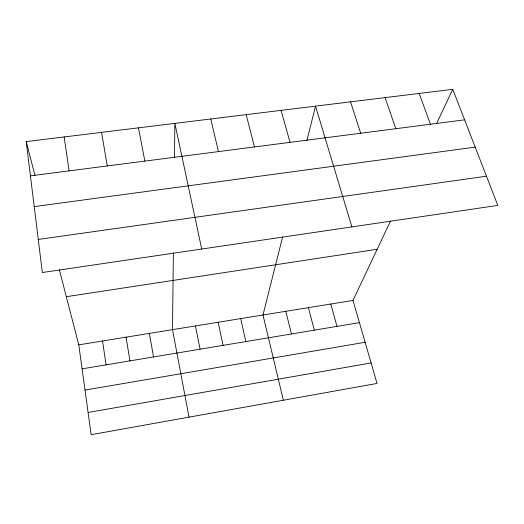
<?xml version="1.0" encoding="UTF-8"?>
<svg xmlns="http://www.w3.org/2000/svg" width="524" height="524" viewBox="0 0 524 524"><rect width="100%" height="100%" fill="white"/><g stroke="black" fill="none" stroke-linecap="round" stroke-linejoin="round"><path stroke-width="0.79" d="M173.379 252.843L172.501 329.662L189.026 417.143M174.472 157.56L174.865 123.382L201.714 249.031M282.626 236.927L262.983 315.003L283.353 400.238M306.841 140.694L315.533 106.136L351.886 226.899M59.323 269.644L78.77 344.838L91.156 434.684L377.038 383.444L352.993 300.422L390.439 221.194M436.538 123.651L452.762 89.316L26.2 141.604L42.346 272.519L497.8 205.395L452.762 89.316M88.097 412.467L371.103 362.949M85.012 390.085L365.117 342.283M82.085 368.844L359.431 322.646M78.77 344.838L352.993 300.422M66.319 296.702L377.169 249.273M38.265 239.442L486.475 176.202M34.217 206.607L475.196 147.126M30.425 175.868L464.605 119.826M419.154 93.436L430.446 124.24M385.088 97.608L395.81 128.708M350.549 101.846L360.689 133.24M281.08 110.361L290.021 142.358M330.788 304.025L336.984 326.387M308.387 307.654L314.334 330.159M246.162 114.638L254.487 146.949M26.2 141.604L34.984 175.573M285.783 311.308L291.488 333.965M210.759 118.981L218.449 151.6M240.654 318.618L245.854 341.563M218.135 322.267L223.08 345.362M195.419 325.948L200.103 349.187M138.474 127.843L144.84 161.097M149.379 333.402L153.525 356.949M101.577 132.369L107.25 165.951M126.055 337.181L129.926 360.879M102.521 340.993L106.11 364.842M64.151 136.954L69.109 170.87"/></g></svg>
